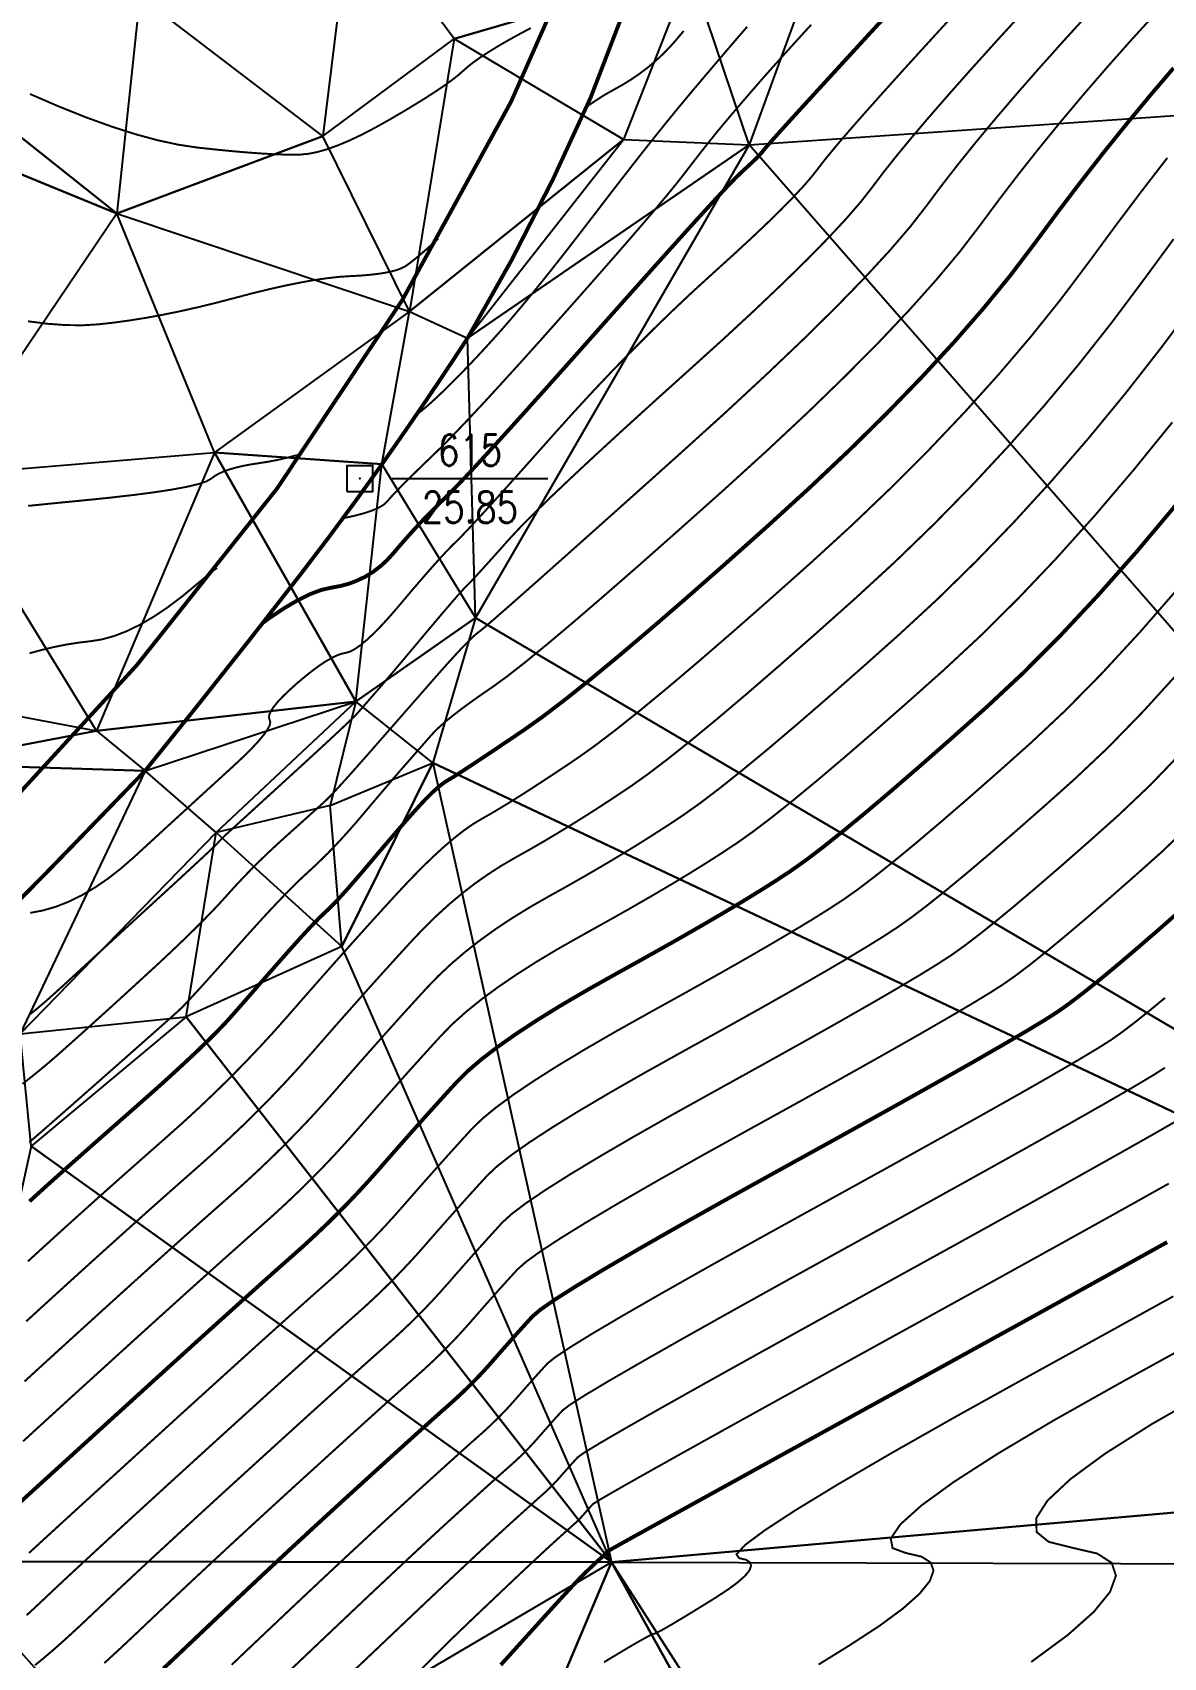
# Model space of a CAD drawing. Extents: x 1060 to 1934, y 610 to 1562.
# Drawn here: x 1191 to 1234.7, y 727.5 to 790.2 of the extents above; entities that cross this region are included whole.
import ezdxf
from ezdxf.enums import TextEntityAlignment as Align

# ---------------------------------------------------------------- set-up
doc = ezdxf.new("R2010")
doc.units = 0
doc.header["$LTSCALE"] = 0.5
doc.header["$PDSIZE"] = 0.2
doc.linetypes.add('X3', pattern=[5, 4, -1])
doc.layers.get('0').update_dxf_attribs({"linetype": 'CONTINUOUS'})
for name, color, linetype in [('DGX', 2, 'CONTINUOUS'), ('DLSS', 4, 'CONTINUOUS'), ('KZD', 1, 'CONTINUOUS'), ('SJW', 1, 'CONTINUOUS'), ('ZDH', 1, 'CONTINUOUS')]:
    doc.layers.add(name, color=color, linetype=linetype)
doc.styles.add('HZ', font='rs.shx', dxfattribs={"width": 0.8, "bigfont": 'hztxt.shx'})

# ---------------------------------------------------------------- blocks, each defined once
blk = doc.blocks.new('gc115')
blk.add_lwpolyline([(-1, -1), (1, -1), (1, 1), (-1, 1)], close=True)
blk.add_point((0, 0))

msp = doc.modelspace()

# ---------------------------------------------------------------- linework, layer by layer
at = {"layer": 'DGX', "linetype": 'Continuous', "const_width": 0.075, "flags": 128}
for points, elevation in [([(1226.678, 790.992), (1225.61, 789.827), (1224.656, 788.779), (1223.817, 787.848), (1223.091, 787.033), (1222.48, 786.335), (1221.984, 785.754), (1221.601, 785.289), (1221.333, 784.94), (1221.086, 784.624), (1220.768, 784.257), (1220.378, 783.838), (1219.916, 783.367), (1219.383, 782.845), (1218.778, 782.271), (1218.101, 781.645), (1217.353, 780.968), (1216.569, 780.254), (1215.787, 779.519), (1215.006, 778.763), (1214.226, 777.985), (1213.447, 777.186), (1212.669, 776.365), (1211.893, 775.523), (1211.117, 774.659), (1210.38, 773.83), (1209.72, 773.091), (1209.137, 772.441), (1208.629, 771.881), (1208.199, 771.411), (1207.844, 771.031), (1207.567, 770.741), (1207.365, 770.54), (1207.189, 770.367), (1206.987, 770.156), (1206.758, 769.91), (1206.502, 769.627), (1206.221, 769.307), (1205.913, 768.951), (1205.578, 768.559), (1205.217, 768.13), (1204.857, 767.71), (1204.525, 767.343), (1204.219, 767.029), (1203.942, 766.768), (1203.692, 766.56), (1203.469, 766.406), (1203.274, 766.305), (1203.106, 766.258), (1202.942, 766.221), (1202.758, 766.152), (1202.554, 766.052), (1202.33, 765.92), (1202.086, 765.757), (1201.821, 765.562), (1201.537, 765.336), (1201.232, 765.078), (1200.94, 764.816), (1200.694, 764.579), (1200.495, 764.367), (1200.341, 764.179), (1200.234, 764.016), (1200.172, 763.877), (1200.157, 763.763), (1200.187, 763.673), (1200.211, 763.577), (1200.175, 763.442), (1200.08, 763.268), (1199.926, 763.057), (1199.712, 762.807), (1199.439, 762.518), (1199.106, 762.191), (1198.713, 761.826), (1198.286, 761.436), (1197.846, 761.034), (1197.395, 760.622), (1196.933, 760.199), (1196.459, 759.764), (1195.973, 759.318), (1195.476, 758.862), (1194.967, 758.394), (1194.454, 757.946), (1193.944, 757.548), (1193.437, 757.202), (1192.933, 756.906), (1192.433, 756.661), (1191.935, 756.467), (1191.441, 756.324), (1190.95, 756.231)], 24.5), ([(1229.229, 790.963), (1228.197, 789.836), (1227.253, 788.789), (1226.396, 787.824), (1225.627, 786.941), (1224.945, 786.138), (1224.35, 785.417), (1223.842, 784.777), (1223.422, 784.219), (1222.981, 783.655), (1222.413, 782.999), (1221.716, 782.251), (1220.892, 781.411), (1219.94, 780.479), (1218.861, 779.454), (1217.653, 778.337), (1216.317, 777.129), (1214.985, 775.929), (1213.786, 774.84), (1212.72, 773.86), (1211.789, 772.991), (1210.99, 772.233), (1210.326, 771.584), (1209.795, 771.046), (1209.397, 770.618), (1209.083, 770.264), (1208.802, 769.949), (1208.553, 769.672), (1208.336, 769.433), (1208.152, 769.232), (1208.001, 769.07), (1207.883, 768.946), (1207.797, 768.861), (1207.71, 768.772), (1207.587, 768.639), (1207.428, 768.461), (1207.234, 768.238), (1207.005, 767.971), (1206.74, 767.66), (1206.439, 767.303), (1206.103, 766.903), (1205.764, 766.498), (1205.455, 766.13), (1205.176, 765.798), (1204.927, 765.503), (1204.708, 765.245), (1204.519, 765.023), (1204.36, 764.838), (1204.231, 764.689), (1204.121, 764.563), (1204.018, 764.445), (1203.923, 764.335), (1203.834, 764.234), (1203.753, 764.141), (1203.679, 764.057), (1203.612, 763.981), (1203.552, 763.913), (1203.464, 763.82), (1203.311, 763.671), (1203.094, 763.464), (1202.813, 763.199), (1202.467, 762.878), (1202.056, 762.499), (1201.582, 762.063), (1201.043, 761.57), (1200.504, 761.077), (1200.03, 760.645), (1199.622, 760.272), (1199.279, 759.959), (1199, 759.705), (1198.787, 759.511), (1198.639, 759.376), (1198.556, 759.301), (1198.506, 759.256), (1198.458, 759.211), (1198.41, 759.165), (1198.364, 759.12), (1198.319, 759.074), (1198.275, 759.028), (1198.232, 758.982), (1198.191, 758.935), (1198.118, 758.861), (1197.983, 758.729), (1197.784, 758.541), (1197.522, 758.296), (1197.197, 757.995), (1196.809, 757.636), (1196.358, 757.221), (1195.844, 756.75), (1195.31, 756.261), (1194.801, 755.794), (1194.316, 755.349), (1193.855, 754.926), (1193.418, 754.525), (1193.006, 754.146), (1192.618, 753.79), (1192.254, 753.455), (1191.92, 753.151), (1191.623, 752.886), (1191.363, 752.661), (1191.14, 752.476), (1190.953, 752.33)], 24), ([(1231.779, 790.934), (1230.785, 789.844), (1229.85, 788.799), (1228.976, 787.8), (1228.162, 786.848), (1227.409, 785.941), (1226.716, 785.081), (1226.083, 784.266), (1225.511, 783.498), (1224.887, 782.696), (1224.101, 781.781), (1223.153, 780.753), (1222.043, 779.611), (1220.771, 778.357), (1219.336, 776.99), (1217.74, 775.509), (1215.98, 773.916), (1214.25, 772.365), (1212.737, 771.013), (1211.443, 769.859), (1210.368, 768.904), (1209.511, 768.147), (1208.873, 767.588), (1208.453, 767.228), (1208.252, 767.067), (1208.142, 766.981), (1207.996, 766.849), (1207.814, 766.67), (1207.595, 766.444), (1207.34, 766.171), (1207.049, 765.851), (1206.722, 765.484), (1206.359, 765.071), (1205.984, 764.641), (1205.622, 764.228), (1205.274, 763.83), (1204.939, 763.447), (1204.617, 763.08), (1204.309, 762.729), (1204.014, 762.392), (1203.732, 762.072), (1203.469, 761.774), (1203.231, 761.507), (1203.017, 761.269), (1202.828, 761.062), (1202.663, 760.884), (1202.523, 760.737), (1202.407, 760.62), (1202.316, 760.533), (1202.223, 760.448), (1202.101, 760.338), (1201.951, 760.203), (1201.772, 760.042), (1201.565, 759.855), (1201.329, 759.644), (1201.065, 759.407), (1200.771, 759.144), (1200.468, 758.868), (1200.171, 758.592), (1199.881, 758.314), (1199.599, 758.036), (1199.324, 757.756), (1199.056, 757.475), (1198.795, 757.194), (1198.541, 756.911), (1198.273, 756.615), (1197.97, 756.293), (1197.63, 755.945), (1197.254, 755.571), (1196.843, 755.17), (1196.396, 754.744), (1195.913, 754.291), (1195.394, 753.813), (1194.872, 753.334), (1194.377, 752.883), (1193.911, 752.459), (1193.472, 752.062), (1193.062, 751.692), (1192.68, 751.349), (1192.326, 751.033), (1192, 750.744), (1191.681, 750.468), (1191.351, 750.191), (1191.008, 749.913), (1190.653, 749.634)], 23.5), ([(1234.33, 790.906), (1233.372, 789.852), (1232.447, 788.809), (1231.556, 787.777), (1230.698, 786.755), (1229.873, 785.744), (1229.082, 784.744), (1228.324, 783.755), (1227.599, 782.777), (1226.825, 781.765), (1225.917, 780.676), (1224.876, 779.51), (1223.702, 778.267), (1222.395, 776.947), (1220.954, 775.549), (1219.38, 774.075), (1217.674, 772.523), (1215.983, 771.014), (1214.458, 769.664), (1213.097, 768.476), (1211.903, 767.448), (1210.873, 766.58), (1210.009, 765.874), (1209.31, 765.328), (1208.777, 764.942), (1208.346, 764.646), (1207.954, 764.369), (1207.602, 764.111), (1207.289, 763.871), (1207.015, 763.65), (1206.781, 763.448), (1206.586, 763.265), (1206.431, 763.1), (1206.296, 762.945), (1206.163, 762.793), (1206.031, 762.642), (1205.901, 762.494), (1205.772, 762.347), (1205.645, 762.203), (1205.52, 762.06), (1205.396, 761.919), (1205.263, 761.767), (1205.111, 761.591), (1204.938, 761.391), (1204.746, 761.166), (1204.535, 760.917), (1204.303, 760.645), (1204.052, 760.348), (1203.781, 760.026), (1203.503, 759.7), (1203.23, 759.389), (1202.961, 759.092), (1202.698, 758.81), (1202.439, 758.543), (1202.186, 758.291), (1201.937, 758.053), (1201.694, 757.829), (1201.439, 757.595), (1201.157, 757.322), (1200.847, 757.011), (1200.511, 756.662), (1200.147, 756.276), (1199.756, 755.851), (1199.338, 755.388), (1198.892, 754.888), (1198.456, 754.395), (1198.066, 753.958), (1197.723, 753.576), (1197.426, 753.248), (1197.176, 752.976), (1196.972, 752.758), (1196.815, 752.595), (1196.703, 752.487), (1196.579, 752.374), (1196.381, 752.197), (1196.11, 751.956), (1195.766, 751.651), (1195.349, 751.282), (1194.859, 750.848), (1194.296, 750.351), (1193.659, 749.789), (1193.026, 749.231), (1192.473, 748.744), (1192.001, 748.329), (1191.608, 747.985), (1191.296, 747.713), (1191.065, 747.513), (1190.913, 747.384)], 23), ([(1210.256, 790.359), (1209.79, 790.111), (1209.364, 789.875), (1208.979, 789.651), (1208.634, 789.439), (1208.329, 789.24), (1208.064, 789.054), (1207.84, 788.879), (1207.656, 788.717), (1207.467, 788.551), (1207.23, 788.364), (1206.944, 788.157), (1206.61, 787.929), (1206.226, 787.681), (1205.794, 787.412), (1205.312, 787.122), (1204.782, 786.812), (1204.244, 786.511), (1203.739, 786.248), (1203.267, 786.024), (1202.827, 785.838), (1202.42, 785.691), (1202.047, 785.583), (1201.706, 785.513), (1201.397, 785.481), (1201.08, 785.475), (1200.711, 785.48), (1200.29, 785.496), (1199.817, 785.524), (1199.293, 785.563), (1198.717, 785.613), (1198.09, 785.675), (1197.411, 785.748), (1196.674, 785.858), (1195.875, 786.03), (1195.014, 786.263), (1194.089, 786.559), (1193.102, 786.916), (1192.052, 787.335), (1190.94, 787.816)], 27), ([(1221.066, 790.486), (1220.51, 789.876), (1220.031, 789.347), (1219.628, 788.899), (1219.3, 788.532), (1219.049, 788.246), (1218.841, 788.005), (1218.642, 787.775), (1218.452, 787.554), (1218.271, 787.342), (1218.099, 787.141), (1217.937, 786.949), (1217.783, 786.767), (1217.639, 786.595), (1217.493, 786.419), (1217.335, 786.226), (1217.166, 786.015), (1216.985, 785.787), (1216.792, 785.542), (1216.588, 785.279), (1216.372, 784.999), (1216.144, 784.702), (1215.867, 784.351), (1215.506, 783.909), (1215.06, 783.376), (1214.529, 782.753), (1213.913, 782.04), (1213.212, 781.236), (1212.426, 780.342), (1211.555, 779.357), (1210.677, 778.37), (1209.87, 777.471), (1209.132, 776.658), (1208.466, 775.932), (1207.869, 775.294), (1207.343, 774.742), (1206.888, 774.278), (1206.502, 773.9), (1206.168, 773.579), (1205.865, 773.285), (1205.593, 773.018), (1205.352, 772.778), (1205.143, 772.564), (1204.965, 772.378), (1204.818, 772.218), (1204.702, 772.085), (1204.572, 771.967), (1204.385, 771.856), (1204.138, 771.749), (1203.834, 771.647), (1203.471, 771.551), (1203.049, 771.46), (1203.012, 771.454)], 25.5), ([(1218.601, 790.413), (1218.149, 789.888), (1217.719, 789.386), (1217.311, 788.907), (1216.924, 788.451), (1216.559, 788.019), (1216.215, 787.609), (1215.869, 787.191), (1215.494, 786.732), (1215.092, 786.231), (1214.661, 785.689), (1214.203, 785.105), (1213.717, 784.481), (1213.203, 783.815), (1212.661, 783.108), (1212.119, 782.403), (1211.607, 781.743), (1211.124, 781.129), (1210.669, 780.559), (1210.243, 780.035), (1209.847, 779.557), (1209.479, 779.123), (1209.141, 778.735), (1208.82, 778.376), (1208.503, 778.028), (1208.193, 777.693), (1207.887, 777.37), (1207.587, 777.059), (1207.293, 776.76), (1207.003, 776.473), (1206.719, 776.199), (1206.45, 775.947), (1206.203, 775.73), (1205.979, 775.548), (1205.846, 775.45)], 26), ([(1216.15, 790.246), (1215.885, 789.93), (1215.626, 789.636), (1215.352, 789.355), (1215.064, 789.088), (1214.762, 788.834), (1214.445, 788.594), (1214.114, 788.368), (1213.769, 788.155), (1213.409, 787.956), (1213.018, 787.731), (1212.578, 787.441), (1212.404, 787.313)], 26.5), ([(1234.802, 785.351), (1233.814, 784.072), (1232.806, 782.733), (1231.777, 781.334), (1230.7, 779.903), (1229.548, 778.467), (1228.321, 777.025), (1227.019, 775.578), (1225.642, 774.126), (1224.19, 772.669), (1222.662, 771.206), (1221.06, 769.738), (1219.484, 768.334), (1218.037, 767.062), (1216.718, 765.921), (1215.528, 764.912), (1214.466, 764.036), (1213.532, 763.291), (1212.727, 762.678), (1212.05, 762.197), (1211.456, 761.798), (1210.899, 761.429), (1210.381, 761.09), (1209.9, 760.781), (1209.457, 760.503), (1209.051, 760.256), (1208.683, 760.039), (1208.353, 759.852), (1208.029, 759.657), (1207.681, 759.414), (1207.309, 759.123), (1206.912, 758.785), (1206.49, 758.399), (1206.044, 757.966), (1205.574, 757.484), (1205.079, 756.956), (1204.57, 756.399), (1204.059, 755.836), (1203.544, 755.265), (1203.027, 754.687), (1202.507, 754.102), (1201.983, 753.51), (1201.457, 752.91), (1200.928, 752.303), (1200.39, 751.695), (1199.838, 751.093), (1199.271, 750.496), (1198.69, 749.904), (1198.095, 749.318), (1197.486, 748.738), (1196.862, 748.163), (1196.223, 747.593), (1195.588, 747.034), (1194.974, 746.491), (1194.38, 745.965), (1193.806, 745.454), (1193.253, 744.959), (1192.721, 744.481), (1192.209, 744.019), (1191.718, 743.573), (1191.263, 743.158), (1190.861, 742.789)], 22), ([(1235.047, 782.222), (1233.865, 780.613), (1232.637, 778.972), (1231.364, 777.362), (1230.044, 775.783), (1228.677, 774.234), (1227.265, 772.716), (1225.807, 771.228), (1224.303, 769.772), (1222.753, 768.346), (1221.242, 766.999), (1219.853, 765.778), (1218.588, 764.684), (1217.446, 763.716), (1216.427, 762.875), (1215.532, 762.161), (1214.759, 761.573), (1214.11, 761.112), (1213.526, 760.721), (1212.949, 760.343), (1212.381, 759.979), (1211.82, 759.628), (1211.266, 759.291), (1210.721, 758.967), (1210.183, 758.657), (1209.653, 758.36), (1209.13, 758.056), (1208.614, 757.724), (1208.104, 757.365), (1207.602, 756.977), (1207.106, 756.561), (1206.618, 756.117), (1206.136, 755.645), (1205.661, 755.145), (1205.188, 754.628), (1204.713, 754.104), (1204.234, 753.574), (1203.753, 753.036), (1203.269, 752.492), (1202.783, 751.942), (1202.294, 751.384), (1201.802, 750.82), (1201.302, 750.254), (1200.788, 749.694), (1200.261, 749.139), (1199.721, 748.589), (1199.168, 748.045), (1198.601, 747.505), (1198.021, 746.97), (1197.428, 746.44), (1196.819, 745.905), (1196.194, 745.351), (1195.553, 744.781), (1194.896, 744.193), (1194.222, 743.587), (1193.531, 742.964), (1192.824, 742.324), (1192.101, 741.666), (1191.409, 741.035), (1190.796, 740.474)], 21.5), ([(1206.689, 782.235), (1206.538, 782.098), (1206.135, 781.742), (1205.81, 781.467), (1205.564, 781.272), (1205.395, 781.157), (1205.248, 781.085), (1205.068, 781.021), (1204.855, 780.964), (1204.609, 780.915), (1204.329, 780.873), (1204.016, 780.838), (1203.67, 780.81), (1203.291, 780.79), (1202.874, 780.763), (1202.417, 780.713), (1201.92, 780.641), (1201.382, 780.546), (1200.803, 780.429), (1200.183, 780.29), (1199.523, 780.129), (1198.823, 779.945), (1198.11, 779.759), (1197.414, 779.59), (1196.735, 779.437), (1196.073, 779.302), (1195.427, 779.184), (1194.798, 779.083), (1194.185, 778.999), (1193.589, 778.932), (1192.979, 778.895), (1192.322, 778.902), (1191.618, 778.953), (1190.867, 779.047)], 26.5), ([(1235.954, 779.892), (1234.575, 778.041), (1233.179, 776.257), (1231.766, 774.54), (1230.336, 772.889), (1228.889, 771.305), (1227.425, 769.788), (1225.944, 768.337), (1224.446, 766.953), (1222.999, 765.663), (1221.67, 764.495), (1220.458, 763.447), (1219.365, 762.52), (1218.389, 761.715), (1217.531, 761.031), (1216.792, 760.468), (1216.17, 760.027), (1215.596, 759.644), (1214.999, 759.258), (1214.381, 758.868), (1213.74, 758.475), (1213.076, 758.079), (1212.391, 757.679), (1211.683, 757.275), (1210.952, 756.869), (1210.23, 756.456), (1209.546, 756.035), (1208.9, 755.606), (1208.292, 755.168), (1207.723, 754.723), (1207.191, 754.268), (1206.698, 753.806), (1206.243, 753.335), (1205.806, 752.857), (1205.366, 752.373), (1204.924, 751.882), (1204.479, 751.386), (1204.032, 750.883), (1203.582, 750.373), (1203.13, 749.858), (1202.675, 749.336), (1202.213, 748.814), (1201.738, 748.296), (1201.251, 747.783), (1200.752, 747.275), (1200.241, 746.771), (1199.717, 746.272), (1199.18, 745.778), (1198.632, 745.288), (1198.05, 744.775), (1197.415, 744.212), (1196.727, 743.597), (1195.985, 742.931), (1195.19, 742.215), (1194.341, 741.447), (1193.439, 740.628), (1192.483, 739.759), (1191.554, 738.911), (1190.732, 738.159)], 21), ([(1234.995, 775.153), (1233.489, 773.298), (1231.995, 771.545), (1230.513, 769.895), (1229.043, 768.348), (1227.585, 766.903), (1226.14, 765.561), (1224.756, 764.328), (1223.486, 763.211), (1222.328, 762.21), (1221.283, 761.324), (1220.351, 760.555), (1219.531, 759.901), (1218.824, 759.363), (1218.23, 758.941), (1217.666, 758.567), (1217.049, 758.172), (1216.381, 757.757), (1215.66, 757.322), (1214.886, 756.866), (1214.06, 756.39), (1213.182, 755.894), (1212.252, 755.377), (1211.33, 754.856), (1210.478, 754.346), (1209.696, 753.847), (1208.982, 753.36), (1208.339, 752.884), (1207.765, 752.42), (1207.26, 751.967), (1206.825, 751.525), (1206.424, 751.086), (1206.02, 750.641), (1205.614, 750.191), (1205.206, 749.735), (1204.795, 749.273), (1204.382, 748.805), (1203.967, 748.332), (1203.549, 747.853), (1203.124, 747.373), (1202.689, 746.898), (1202.242, 746.427), (1201.783, 745.96), (1201.313, 745.497), (1200.832, 745.039), (1200.34, 744.585), (1199.836, 744.136), (1199.281, 743.646), (1198.636, 743.072), (1197.901, 742.413), (1197.075, 741.67), (1196.158, 740.842), (1195.151, 739.93), (1194.054, 738.933), (1192.866, 737.852), (1191.702, 736.79), (1190.675, 735.85)], 20.5), ([(1201.431, 773.941), (1201.28, 773.897), (1200.886, 773.793), (1200.505, 773.705), (1200.138, 773.634), (1199.785, 773.578), (1199.452, 773.527), (1199.148, 773.469), (1198.873, 773.404), (1198.626, 773.333), (1198.408, 773.254), (1198.218, 773.169), (1198.058, 773.076), (1197.925, 772.977), (1197.743, 772.874), (1197.434, 772.77), (1196.996, 772.666), (1196.431, 772.56), (1195.738, 772.454), (1194.918, 772.347), (1193.969, 772.239), (1192.893, 772.13), (1191.817, 772.025), (1190.87, 771.929)], 26), ([(1198.157, 769.538), (1197.991, 769.416), (1197.402, 768.93), (1196.822, 768.446), (1196.259, 768.021), (1195.715, 767.655), (1195.189, 767.348), (1194.681, 767.099), (1194.191, 766.91), (1193.72, 766.779), (1193.267, 766.707), (1192.818, 766.655), (1192.359, 766.582), (1191.891, 766.49), (1191.413, 766.377), (1190.925, 766.245)], 25.5), ([(1235.312, 768.856), (1233.76, 767.074), (1232.278, 765.467), (1230.867, 764.034), (1229.526, 762.776), (1228.271, 761.657), (1227.119, 760.644), (1226.068, 759.736), (1225.12, 758.932), (1224.274, 758.234), (1223.53, 757.641), (1222.889, 757.153), (1222.35, 756.77), (1221.806, 756.413), (1221.149, 756.001), (1220.38, 755.535), (1219.499, 755.015), (1218.506, 754.441), (1217.4, 753.813), (1216.182, 753.13), (1214.852, 752.394), (1213.531, 751.655), (1212.343, 750.967), (1211.287, 750.33), (1210.363, 749.744), (1209.571, 749.208), (1208.912, 748.723), (1208.384, 748.288), (1207.989, 747.905), (1207.659, 747.544), (1207.328, 747.178), (1206.994, 746.808), (1206.658, 746.433), (1206.321, 746.053), (1205.981, 745.669), (1205.64, 745.28), (1205.296, 744.886), (1204.947, 744.492), (1204.589, 744.101), (1204.222, 743.714), (1203.845, 743.33), (1203.459, 742.95), (1203.063, 742.573), (1202.658, 742.2), (1202.244, 741.831), (1201.773, 741.414), (1201.198, 740.901), (1200.517, 740.291), (1199.732, 739.583), (1198.843, 738.779), (1197.849, 737.877), (1196.75, 736.879), (1195.546, 735.783), (1194.356, 734.698), (1193.297, 733.732), (1192.369, 732.884), (1191.572, 732.154), (1190.906, 731.543)], 19.5), ([(1235.384, 765.664), (1233.896, 764.027), (1232.508, 762.6), (1231.219, 761.384), (1230.029, 760.322), (1228.935, 759.361), (1227.938, 758.499), (1227.038, 757.736), (1226.236, 757.074), (1225.53, 756.511), (1224.922, 756.048), (1224.41, 755.685), (1223.876, 755.336), (1223.199, 754.916), (1222.38, 754.424), (1221.419, 753.862), (1220.316, 753.229), (1219.07, 752.524), (1217.682, 751.749), (1216.151, 750.902), (1214.631, 750.055), (1213.275, 749.278), (1212.082, 748.572), (1211.053, 747.936), (1210.187, 747.37), (1209.485, 746.874), (1208.946, 746.449), (1208.571, 746.094), (1208.277, 745.773), (1207.981, 745.447), (1207.684, 745.117), (1207.384, 744.782), (1207.083, 744.444), (1206.781, 744.101), (1206.476, 743.754), (1206.17, 743.403), (1205.859, 743.051), (1205.539, 742.703), (1205.212, 742.357), (1204.876, 742.015), (1204.531, 741.676), (1204.179, 741.34), (1203.818, 741.008), (1203.449, 740.678), (1203.029, 740.307), (1202.515, 739.849), (1201.909, 739.305), (1201.209, 738.674), (1200.415, 737.957), (1199.529, 737.153), (1198.549, 736.263), (1197.476, 735.286), (1196.403, 734.307), (1195.423, 733.411), (1194.536, 732.599), (1193.742, 731.869), (1193.042, 731.222), (1192.435, 730.659), (1191.921, 730.179), (1191.5, 729.781), (1191.141, 729.443), (1190.811, 729.14)], 19), ([(1235.514, 762.586), (1234.149, 761.166), (1232.912, 759.991), (1231.786, 758.987), (1230.751, 758.077), (1229.808, 757.262), (1228.957, 756.54), (1228.198, 755.914), (1227.53, 755.381), (1226.954, 754.943), (1226.47, 754.599), (1225.946, 754.259), (1225.249, 753.83), (1224.38, 753.314), (1223.339, 752.709), (1222.126, 752.016), (1220.74, 751.236), (1219.181, 750.367), (1217.451, 749.41), (1215.732, 748.455), (1214.207, 747.589), (1212.878, 746.813), (1211.743, 746.127), (1210.803, 745.532), (1210.059, 745.026), (1209.509, 744.61), (1209.153, 744.284), (1208.895, 744.001), (1208.635, 743.715), (1208.374, 743.425), (1208.111, 743.131), (1207.846, 742.834), (1207.58, 742.533), (1207.313, 742.228), (1207.044, 741.92), (1206.77, 741.611), (1206.49, 741.304), (1206.202, 741.001), (1205.907, 740.7), (1205.604, 740.403), (1205.294, 740.108), (1204.977, 739.815), (1204.653, 739.526), (1204.284, 739.2), (1203.833, 738.797), (1203.3, 738.319), (1202.685, 737.765), (1201.988, 737.135), (1201.209, 736.429), (1200.348, 735.646), (1199.406, 734.788), (1198.449, 733.916), (1197.549, 733.091), (1196.703, 732.314), (1195.913, 731.584), (1195.178, 730.902), (1194.498, 730.268), (1193.874, 729.682), (1193.305, 729.143), (1192.785, 728.654), (1192.308, 728.216), (1191.873, 727.83), (1191.481, 727.495), (1191.132, 727.211)], 18.5), ([(1235.79, 759.731), (1234.606, 758.599), (1233.543, 757.652), (1232.567, 756.794), (1231.678, 756.025), (1230.875, 755.345), (1230.159, 754.753), (1229.53, 754.251), (1228.987, 753.838), (1228.53, 753.514), (1228.016, 753.182), (1227.299, 752.745), (1226.38, 752.203), (1225.259, 751.556), (1223.935, 750.804), (1222.409, 749.947), (1220.681, 748.985), (1218.751, 747.919), (1216.832, 746.854), (1215.14, 745.9), (1213.673, 745.054), (1212.433, 744.319), (1211.42, 743.693), (1210.632, 743.177), (1210.071, 742.771), (1209.735, 742.474), (1209.513, 742.23), (1209.289, 741.984), (1209.063, 741.734), (1208.837, 741.48), (1208.609, 741.224), (1208.38, 740.965), (1208.149, 740.702), (1207.917, 740.436), (1207.682, 740.17), (1207.44, 739.906), (1207.192, 739.645), (1206.937, 739.386), (1206.677, 739.129), (1206.41, 738.875), (1206.137, 738.623), (1205.857, 738.373), (1205.539, 738.092), (1205.15, 737.746), (1204.691, 737.334), (1204.161, 736.856), (1203.561, 736.313), (1202.889, 735.704), (1202.148, 735.03), (1201.335, 734.291), (1200.496, 733.524), (1199.674, 732.77), (1198.87, 732.029), (1198.083, 731.299), (1197.314, 730.582), (1196.562, 729.878), (1195.827, 729.185), (1195.11, 728.505), (1194.43, 727.865), (1193.808, 727.294)], 18), ([(1234.712, 752.953), (1234.083, 752.433), (1233.529, 751.991), (1233.052, 751.628), (1232.65, 751.343), (1232.156, 751.028), (1231.399, 750.574), (1230.38, 749.981), (1229.099, 749.249), (1227.555, 748.379), (1225.749, 747.37), (1223.681, 746.222), (1221.35, 744.935), (1219.033, 743.654), (1217.004, 742.521), (1215.265, 741.537), (1213.814, 740.703), (1212.652, 740.017), (1211.779, 739.48), (1211.195, 739.092), (1210.9, 738.853), (1210.748, 738.688), (1210.596, 738.52), (1210.443, 738.351), (1210.289, 738.179), (1210.134, 738.005), (1209.979, 737.828), (1209.822, 737.65), (1209.665, 737.469), (1209.505, 737.289), (1209.341, 737.109), (1209.172, 736.932), (1208.999, 736.756), (1208.822, 736.582), (1208.641, 736.409), (1208.455, 736.238), (1208.265, 736.068), (1208.049, 735.878), (1207.785, 735.642), (1207.474, 735.362), (1207.114, 735.038), (1206.706, 734.669), (1206.25, 734.256), (1205.746, 733.798), (1205.194, 733.295), (1204.589, 732.742), (1203.926, 732.129), (1203.204, 731.459), (1202.424, 730.73), (1201.585, 729.942), (1200.688, 729.096), (1199.733, 728.192), (1198.72, 727.229)], 17), ([(1234.71, 750.258), (1234.226, 749.951), (1233.449, 749.488), (1232.38, 748.87), (1231.019, 748.096), (1229.365, 747.166), (1227.419, 746.081), (1225.18, 744.84), (1222.65, 743.443), (1220.133, 742.053), (1217.937, 740.832), (1216.06, 739.779), (1214.504, 738.894), (1213.268, 738.179), (1212.352, 737.632), (1211.757, 737.253), (1211.482, 737.043), (1211.366, 736.917), (1211.25, 736.789), (1211.133, 736.659), (1211.015, 736.528), (1210.897, 736.395), (1210.778, 736.26), (1210.659, 736.124), (1210.538, 735.986), (1210.416, 735.848), (1210.291, 735.711), (1210.162, 735.576), (1210.03, 735.441), (1209.895, 735.308), (1209.756, 735.176), (1209.615, 735.045), (1209.47, 734.916), (1209.305, 734.77), (1209.103, 734.59), (1208.865, 734.377), (1208.59, 734.129), (1208.278, 733.847), (1207.93, 733.531), (1207.545, 733.182), (1207.124, 732.798), (1206.636, 732.35), (1206.052, 731.809), (1205.371, 731.174), (1204.594, 730.445), (1203.721, 729.622), (1202.752, 728.706), (1201.686, 727.695), (1200.524, 726.591)], 16.5), ([(1235.499, 748.403), (1234.38, 747.759), (1232.938, 746.943), (1231.175, 745.954), (1229.089, 744.792), (1226.68, 743.458), (1223.95, 741.952), (1221.233, 740.453), (1218.869, 739.142), (1216.856, 738.02), (1215.194, 737.086), (1213.884, 736.34), (1212.926, 735.783), (1212.319, 735.414), (1212.064, 735.233), (1211.984, 735.146), (1211.904, 735.057), (1211.823, 734.968), (1211.742, 734.877), (1211.66, 734.785), (1211.578, 734.692), (1211.495, 734.598), (1211.412, 734.503), (1211.328, 734.407), (1211.241, 734.313), (1211.152, 734.219), (1211.061, 734.126), (1210.968, 734.034), (1210.872, 733.943), (1210.774, 733.853), (1210.674, 733.764), (1210.56, 733.663), (1210.421, 733.539), (1210.256, 733.391), (1210.066, 733.22), (1209.851, 733.025), (1209.61, 732.807), (1209.345, 732.566), (1209.053, 732.3), (1208.698, 731.974), (1208.242, 731.55), (1207.683, 731.026), (1207.021, 730.404), (1206.258, 729.684), (1205.393, 728.864), (1204.426, 727.947), (1203.356, 726.93)], 16), ([(1234.858, 745.79), (1232.985, 744.741), (1230.758, 743.504), (1228.18, 742.077), (1225.249, 740.46), (1222.334, 738.853), (1219.801, 737.453), (1217.651, 736.262), (1215.885, 735.278), (1214.501, 734.502), (1213.499, 733.934), (1212.881, 733.575), (1212.646, 733.423), (1212.602, 733.375), (1212.557, 733.326), (1212.513, 733.276), (1212.468, 733.226), (1212.423, 733.175), (1212.377, 733.124), (1212.332, 733.072), (1212.286, 733.019), (1212.239, 732.967), (1212.191, 732.915), (1212.142, 732.863), (1212.092, 732.811), (1212.04, 732.761), (1211.987, 732.71), (1211.933, 732.661), (1211.878, 732.611), (1211.815, 732.555), (1211.738, 732.487), (1211.647, 732.405), (1211.542, 732.311), (1211.423, 732.203), (1211.291, 732.083), (1211.144, 731.949), (1210.983, 731.803), (1210.787, 731.623), (1210.535, 731.388), (1210.226, 731.099), (1209.861, 730.756), (1209.439, 730.357), (1208.961, 729.905), (1208.427, 729.398), (1207.836, 728.836), (1207.211, 728.235), (1206.574, 727.606), (1205.924, 726.951)], 15.5), ([(1235.031, 741.441), (1232.45, 740.013), (1229.508, 738.391), (1226.601, 736.776), (1224.124, 735.371), (1222.077, 734.175), (1220.459, 733.189), (1219.272, 732.413), (1218.514, 731.846), (1218.187, 731.489), (1218.289, 731.342), (1218.552, 731.281), (1218.707, 731.182), (1218.752, 731.045), (1218.689, 730.871), (1218.517, 730.659), (1218.237, 730.41), (1217.847, 730.123), (1217.349, 729.798), (1216.83, 729.476), (1216.375, 729.197), (1215.986, 728.961), (1215.661, 728.768), (1215.402, 728.618), (1215.208, 728.512), (1215.079, 728.448), (1215.015, 728.428), (1214.958, 728.412), (1214.848, 728.361), (1214.685, 728.275), (1214.469, 728.155), (1214.201, 728.001), (1213.88, 727.812), (1213.507, 727.588), (1213.081, 727.33)], 14.5), ([(1235.609, 739.545), (1232.974, 738.093), (1230.399, 736.643), (1228.265, 735.373), (1226.572, 734.284), (1225.32, 733.375), (1224.508, 732.646), (1224.137, 732.098), (1224.208, 731.729), (1224.719, 731.541), (1225.326, 731.4), (1225.681, 731.172), (1225.786, 730.857), (1225.641, 730.456), (1225.245, 729.967), (1224.598, 729.392), (1223.7, 728.73), (1222.552, 727.982), (1221.354, 727.239)], 14), ([(1236.441, 737.794), (1234.198, 736.51), (1232.406, 735.376), (1231.067, 734.393), (1230.18, 733.561), (1229.744, 732.88), (1229.761, 732.349), (1230.229, 731.97), (1231.149, 731.741), (1232.099, 731.52), (1232.656, 731.162), (1232.821, 730.669), (1232.593, 730.04), (1231.972, 729.275), (1230.959, 728.375), (1229.553, 727.338)], 13.5)]:
    msp.add_lwpolyline(points, dxfattribs=dict(at, elevation=elevation))
at = {"layer": 'DGX', "color": 3, "linetype": 'Continuous', "const_width": 0.15, "flags": 128}
for points, elevation in [([(1224.128, 791.021), (1223.023, 789.819), (1222.06, 788.77), (1221.237, 787.872), (1220.556, 787.126), (1220.016, 786.532), (1219.618, 786.09), (1219.36, 785.8), (1219.244, 785.661), (1219.191, 785.593), (1219.123, 785.514), (1219.039, 785.424), (1218.94, 785.323), (1218.825, 785.211), (1218.695, 785.087), (1218.549, 784.953), (1218.388, 784.807), (1218.154, 784.579), (1217.788, 784.199), (1217.291, 783.665), (1216.663, 782.978), (1215.904, 782.138), (1215.013, 781.146), (1213.99, 780), (1212.837, 778.701), (1211.678, 777.396), (1210.639, 776.233), (1209.721, 775.211), (1208.923, 774.33), (1208.245, 773.591), (1207.688, 772.993), (1207.251, 772.536), (1206.934, 772.22), (1206.679, 771.973), (1206.426, 771.721), (1206.175, 771.464), (1205.927, 771.202), (1205.682, 770.936), (1205.439, 770.664), (1205.198, 770.388), (1204.96, 770.107), (1204.715, 769.839), (1204.455, 769.599), (1204.179, 769.389), (1203.888, 769.208), (1203.581, 769.056), (1203.259, 768.933), (1202.922, 768.84), (1202.569, 768.776), (1202.185, 768.689), (1201.753, 768.529), (1201.275, 768.294), (1200.749, 767.986), (1200.176, 767.603), (1199.917, 767.412)], 25), ([(1235.044, 788.819), (1234.135, 787.753), (1233.233, 786.662), (1232.337, 785.548), (1231.448, 784.408), (1230.565, 783.244), (1229.688, 782.055), (1228.762, 780.834), (1227.732, 779.571), (1226.598, 778.268), (1225.36, 776.923), (1224.018, 775.536), (1222.572, 774.109), (1221.021, 772.641), (1219.367, 771.131), (1217.727, 769.669), (1216.221, 768.345), (1214.848, 767.158), (1213.609, 766.108), (1212.504, 765.196), (1211.532, 764.421), (1210.694, 763.783), (1209.99, 763.283), (1209.386, 762.875), (1208.849, 762.514), (1208.381, 762.201), (1207.98, 761.935), (1207.647, 761.716), (1207.381, 761.545), (1207.183, 761.42), (1207.053, 761.344), (1206.952, 761.282), (1206.842, 761.204), (1206.722, 761.109), (1206.593, 760.997), (1206.454, 760.869), (1206.306, 760.724), (1206.148, 760.562), (1205.981, 760.383), (1205.801, 760.185), (1205.604, 759.964), (1205.389, 759.721), (1205.157, 759.455), (1204.908, 759.167), (1204.642, 758.856), (1204.359, 758.523), (1204.058, 758.167), (1203.762, 757.817), (1203.489, 757.5), (1203.242, 757.216), (1203.018, 756.965), (1202.819, 756.748), (1202.645, 756.563), (1202.495, 756.412), (1202.369, 756.294), (1202.247, 756.181), (1202.105, 756.043), (1201.946, 755.88), (1201.767, 755.693), (1201.57, 755.482), (1201.354, 755.246), (1201.12, 754.986), (1200.867, 754.702), (1200.605, 754.405), (1200.345, 754.109), (1200.085, 753.814), (1199.826, 753.519), (1199.568, 753.224), (1199.311, 752.93), (1199.055, 752.637), (1198.8, 752.344), (1198.519, 752.031), (1198.182, 751.679), (1197.791, 751.289), (1197.346, 750.858), (1196.846, 750.389), (1196.292, 749.88), (1195.683, 749.332), (1195.019, 748.745), (1194.357, 748.163), (1193.753, 747.631), (1193.206, 747.148), (1192.717, 746.715), (1192.285, 746.332), (1191.911, 745.998), (1191.594, 745.714), (1191.335, 745.479), (1191.118, 745.281), (1190.925, 745.105)], 22.5), ([(1235.211, 772.055), (1233.653, 770.201), (1232.136, 768.485), (1230.661, 766.907), (1229.226, 765.469), (1227.833, 764.168), (1226.514, 762.993), (1225.302, 761.928), (1224.198, 760.973), (1223.202, 760.128), (1222.312, 759.395), (1221.531, 758.771), (1220.857, 758.258), (1220.29, 757.856), (1219.736, 757.49), (1219.099, 757.087), (1218.381, 756.646), (1217.579, 756.169), (1216.696, 755.654), (1215.73, 755.101), (1214.682, 754.512), (1213.552, 753.885), (1212.431, 753.255), (1211.41, 752.657), (1210.491, 752.089), (1209.673, 751.552), (1208.955, 751.046), (1208.338, 750.571), (1207.822, 750.128), (1207.407, 749.715), (1207.042, 749.315), (1206.674, 748.91), (1206.304, 748.499), (1205.932, 748.084), (1205.558, 747.663), (1205.182, 747.237), (1204.803, 746.806), (1204.423, 746.37), (1204.036, 745.933), (1203.639, 745.499), (1203.232, 745.07), (1202.814, 744.645), (1202.386, 744.224), (1201.948, 743.806), (1201.499, 743.393), (1201.04, 742.983), (1200.518, 742.522), (1199.88, 741.953), (1199.126, 741.276), (1198.256, 740.492), (1197.27, 739.601), (1196.168, 738.602), (1194.951, 737.495), (1193.617, 736.281), (1192.31, 735.089), (1191.171, 734.052), (1190.202, 733.169)], 20), ([(1235.301, 756.316), (1234.384, 755.51), (1233.548, 754.788), (1232.794, 754.149), (1232.121, 753.593), (1231.529, 753.121), (1231.019, 752.733), (1230.59, 752.428), (1230.086, 752.105), (1229.349, 751.659), (1228.38, 751.092), (1227.179, 750.402), (1225.745, 749.591), (1224.079, 748.658), (1222.181, 747.603), (1220.05, 746.427), (1217.932, 745.254), (1216.072, 744.21), (1214.469, 743.296), (1213.124, 742.511), (1212.036, 741.855), (1211.206, 741.329), (1210.633, 740.932), (1210.318, 740.664), (1210.131, 740.459), (1209.942, 740.252), (1209.753, 740.042), (1209.563, 739.83), (1209.372, 739.614), (1209.179, 739.397), (1208.986, 739.176), (1208.791, 738.953), (1208.593, 738.729), (1208.39, 738.508), (1208.182, 738.288), (1207.968, 738.071), (1207.749, 737.855), (1207.525, 737.642), (1207.296, 737.43), (1207.061, 737.221), (1206.794, 736.985), (1206.468, 736.694), (1206.082, 736.348), (1205.637, 735.947), (1205.133, 735.491), (1204.57, 734.98), (1203.947, 734.414), (1203.265, 733.793), (1202.543, 733.133), (1201.8, 732.45), (1201.037, 731.744), (1200.254, 731.015), (1199.45, 730.262), (1198.625, 729.487), (1197.78, 728.689), (1196.915, 727.867), (1196.083, 727.08)], 17.5), ([(1234.794, 743.529), (1232.428, 742.215), (1229.68, 740.695), (1226.549, 738.968), (1223.434, 737.252), (1220.733, 735.764), (1218.447, 734.503), (1216.575, 733.47), (1215.117, 732.664), (1214.073, 732.086), (1213.443, 731.735), (1213.228, 731.613), (1213.219, 731.603), (1213.211, 731.594), (1213.203, 731.585), (1213.194, 731.575), (1213.186, 731.566), (1213.177, 731.556), (1213.168, 731.546), (1213.16, 731.536), (1213.151, 731.526), (1213.142, 731.516), (1213.132, 731.506), (1213.123, 731.497), (1213.113, 731.487), (1213.103, 731.477), (1213.093, 731.468), (1213.082, 731.459), (1213.07, 731.448), (1213.056, 731.435), (1213.038, 731.42), (1213.019, 731.402), (1212.996, 731.381), (1212.971, 731.358), (1212.943, 731.333), (1212.912, 731.305), (1212.875, 731.271), (1212.827, 731.227), (1212.769, 731.172), (1212.7, 731.107), (1212.62, 731.031), (1212.529, 730.946), (1212.428, 730.849), (1212.316, 730.743), (1212.129, 730.552), (1211.802, 730.203), (1211.335, 729.696), (1210.729, 729.03), (1209.984, 728.206), (1209.098, 727.224)], 15)]:
    msp.add_lwpolyline(points, dxfattribs=dict(at, elevation=elevation))
at = {"layer": 'DLSS', "linetype": 'X3', "const_width": 0.15, "flags": 128}
msp.add_lwpolyline([(1185.176, 671.328, -0.050437), (1172.952, 668.031, -0.052087), (1160.712, 667.314, -0.025921), (1151.326, 668.231, -0.057906), (1147.24, 669.339, -0.19818), (1140.074, 676.791, -0.197828), (1141.516, 689.588, -0.015347), (1142.696, 691.818, 0.022075), (1143.495, 693.38, 0.044953), (1147.166, 703.287, 0.076543), (1147.491, 705.802, 0.003162), (1147.522, 707.472, 0.116902), (1145.729, 713.64, -0.045927), (1144.13, 719.431, -0.041342), (1143.42, 723.123, -0.115075), (1143.506, 724.473, -0.116619), (1146.329, 729.344, -0.058173), (1157.852, 736.357, 0.008521), (1172.507, 744.304, 0.050625), (1195.058, 765.782, 0.106324), (1215.863, 803.724, -0.072402), (1222.557, 814.799, 0.061923), (1222.792, 815.333, 0.015673), (1223.541, 818.156, 0.001676), (1229.625, 844.775, 0.003186), (1232.764, 859.153, -0.007394), (1234.169, 865.336, -0.058228), (1235.307, 868.411, -0.010535), (1243.839, 884.334, -0.018571), (1245.435, 886.936, -0.008908), (1249.053, 892.168)], format="xyb", dxfattribs=at)
at = {"layer": 'DLSS', "linetype": 'X3', "const_width": 0.15}
msp.add_lwpolyline([(1153.398, 730.682, -0.004265), (1164.966, 737.237, 0.005545), (1173.85, 742.302, 0.021321), (1184.09, 750.284, 0.007724), (1195.386, 761.716, 0.005715), (1201.419, 769.344, 0.010676), (1204.513, 773.532, 0.004649), (1206.148, 775.892, 0.004442), (1207.813, 778.393, 0.030477), (1212.558, 787.664, 0.014143), (1217.928, 802.484, 0.042929), (1220.422, 807.541, -0.052337), (1224.949, 814.26, 0.045921), (1229.118, 829.231, -0.032625), (1230.708, 837.499, -0.036227)], format="xyb", dxfattribs=at)
at = {"layer": 'KZD', "linetype": 'Continuous'}
msp.add_line((1204.91, 772.98), (1210.91, 772.98), dxfattribs=at)
at = {"layer": 'SJW', "linetype": 'Continuous'}
for points in [[(1222.656, 796.78, 26.314), (1218.672, 785.859, 25.137), (1216.396, 792.611, 26.881)], [(1283.802, 790.347, 13.301), (1222.656, 796.78, 26.314), (1218.672, 785.859, 25.137)], [(1203.358, 795.279, 27.698), (1202.241, 786.184, 27.07), (1195.184, 791.591, 27.401)], [(1207.302, 789.939, 27.139), (1203.358, 795.279, 27.698), (1202.241, 786.184, 27.07)], [(1216.396, 792.611, 26.881), (1207.302, 789.939, 27.139), (1203.358, 795.279, 27.698)], [(1216.396, 792.611, 26.881), (1213.836, 786.063, 26.239), (1207.302, 789.939, 27.139)], [(1218.672, 785.859, 25.137), (1216.396, 792.611, 26.881), (1213.836, 786.063, 26.239)], [(1194.285, 783.211, 26.793), (1179.485, 789.277, 26.879), (1183.086, 792.126, 27.041)], [(1195.184, 791.591, 27.401), (1194.285, 783.211, 26.793), (1183.086, 792.126, 27.041)], [(1202.241, 786.184, 27.07), (1195.184, 791.591, 27.401), (1194.285, 783.211, 26.793)], [(1207.302, 789.939, 27.139), (1205.582, 779.426, 26.347), (1202.241, 786.184, 27.07)], [(1213.836, 786.063, 26.239), (1207.302, 789.939, 27.139), (1205.582, 779.426, 26.347)], [(1283.802, 790.347, 13.301), (1262.645, 735.539, 9.72), (1218.672, 785.859, 25.137)], [(1194.285, 783.211, 26.793), (1187.467, 773.107, 26.137), (1179.485, 789.277, 26.879)], [(1205.582, 779.426, 26.347), (1202.241, 786.184, 27.07), (1194.285, 783.211, 26.793)], [(1207.813, 778.393, 26.275), (1213.836, 786.063, 26.239), (1205.582, 779.426, 26.347)], [(1218.672, 785.859, 25.137), (1207.813, 778.393, 26.275), (1213.836, 786.063, 26.239)], [(1218.672, 785.859, 25.137), (1208.118, 767.611, 23.628), (1207.813, 778.393, 26.275)], [(1262.645, 735.539, 9.72), (1218.672, 785.859, 25.137), (1208.118, 767.611, 23.628)], [(1198.056, 773.989, 26.125), (1194.285, 783.211, 26.793), (1187.467, 773.107, 26.137)], [(1205.582, 779.426, 26.347), (1198.056, 773.989, 26.125), (1194.285, 783.211, 26.793)], [(1204.513, 773.532, 25.866), (1205.582, 779.426, 26.347), (1198.056, 773.989, 26.125)], [(1207.813, 778.393, 26.275), (1204.513, 773.532, 25.866), (1205.582, 779.426, 26.347)], [(1208.118, 767.611, 23.628), (1207.813, 778.393, 26.275), (1204.513, 773.532, 25.866)], [(1198.056, 773.989, 26.125), (1193.505, 763.247, 25.181), (1187.467, 773.107, 26.137)], [(1203.506, 764.384, 24.128), (1198.056, 773.989, 26.125), (1193.505, 763.247, 25.181)], [(1203.506, 764.384, 24.128), (1204.513, 773.532, 25.866), (1198.056, 773.989, 26.125)], [(1208.118, 767.611, 23.628), (1203.506, 764.384, 24.128), (1204.513, 773.532, 25.866)], [(1193.505, 763.247, 25.181), (1187.467, 773.107, 26.137), (1187.31, 764.418, 25.461)], [(1208.118, 767.611, 23.628), (1206.471, 762.012, 22.724), (1203.506, 764.384, 24.128)], [(1262.645, 735.539, 9.72), (1208.118, 767.611, 23.628), (1206.471, 762.012, 22.724)], [(1193.505, 763.247, 25.181), (1186.837, 761.979, 25.278), (1187.31, 764.418, 25.461)], [(1203.506, 764.384, 24.128), (1193.505, 763.247, 25.181), (1195.386, 761.716, 25.101)], [(1203.506, 764.384, 24.128), (1198.122, 759.332, 24.098), (1195.386, 761.716, 25.101)], [(1203.506, 764.384, 24.128), (1202.52, 760.367, 23.42), (1198.122, 759.332, 24.098)], [(1206.471, 762.012, 22.724), (1203.506, 764.384, 24.128), (1202.52, 760.367, 23.42)], [(1193.505, 763.247, 25.181), (1195.386, 761.716, 25.101), (1186.837, 761.979, 25.278)], [(1195.386, 761.716, 25.101), (1190.566, 751.57, 23.932), (1186.837, 761.979, 25.278)], [(1198.122, 759.332, 24.098), (1195.386, 761.716, 25.101), (1190.566, 751.57, 23.932)], [(1206.471, 762.012, 22.724), (1202.968, 754.934, 22.057), (1202.52, 760.367, 23.42)], [(1206.471, 762.012, 22.724), (1213.364, 731.189, 14.883), (1202.968, 754.934, 22.057)], [(1262.645, 735.539, 9.72), (1206.471, 762.012, 22.724), (1213.364, 731.189, 14.883)], [(1202.968, 754.934, 22.057), (1202.52, 760.367, 23.42), (1198.122, 759.332, 24.098)], [(1196.96, 752.227, 22.902), (1198.122, 759.332, 24.098), (1190.566, 751.57, 23.932)], [(1202.968, 754.934, 22.057), (1196.96, 752.227, 22.902), (1198.122, 759.332, 24.098)], [(1213.364, 731.189, 14.883), (1202.968, 754.934, 22.057), (1196.96, 752.227, 22.902)], [(1196.96, 752.227, 22.902), (1190.984, 747.23, 22.959), (1190.566, 751.57, 23.932)], [(1213.364, 731.189, 14.883), (1196.96, 752.227, 22.902), (1190.984, 747.23, 22.959)], [(1213.364, 731.189, 14.883), (1190.984, 747.23, 22.959), (1187.461, 731.209, 20.119)], [(1262.645, 735.539, 9.72), (1213.364, 731.189, 14.883), (1262.437, 731.054, 11.849)], [(1213.364, 731.189, 14.883), (1187.461, 731.209, 20.119), (1196.384, 721.202, 16.192)], [(1213.364, 731.189, 14.883), (1207.526, 717.353, 13.815), (1196.384, 721.202, 16.192)], [(1213.364, 731.189, 14.883), (1224.597, 710.903, 12.065), (1207.526, 717.353, 13.815)], [(1213.364, 731.189, 14.883), (1262.437, 731.054, 11.849), (1226.965, 710.012, 11.95)], [(1213.364, 731.189, 14.883), (1226.965, 710.012, 11.95), (1224.597, 710.903, 12.065)]]:
    msp.add_polyline3d(points, close=True, dxfattribs=at)
at = {"layer": 'ZDH', "linetype": 'Continuous'}
for p in [(1207.302, 789.939, 27.139), (1207.302, 789.939, 27.139), (1202.241, 786.184, 27.07), (1213.836, 786.063, 26.239), (1213.836, 786.063, 26.239), (1218.672, 785.859, 25.137), (1218.672, 785.859, 25.137), (1194.285, 783.211, 26.793), (1194.285, 783.211, 26.793), (1205.582, 779.426, 26.347), (1205.582, 779.426, 26.347), (1205.582, 779.426, 26.347), (1207.813, 778.393, 26.275), (1207.813, 778.393, 26.275), (1207.813, 778.393, 26.275), (1198.056, 773.989, 26.125), (1198.056, 773.989, 26.125), (1204.513, 773.532, 25.866), (1204.513, 773.532, 25.866), (1204.513, 773.532, 25.866), (1203.66, 772.98, 25.85), (1203.66, 772.98, 25.85), (1208.118, 767.611, 23.628), (1208.118, 767.611, 23.628), (1203.506, 764.384, 24.128), (1203.506, 764.384, 24.128), (1193.505, 763.247, 25.181), (1193.505, 763.247, 25.181), (1193.505, 763.247, 25.181), (1195.386, 761.716, 25.101), (1195.386, 761.716, 25.101), (1195.386, 761.716, 25.101), (1206.471, 762.012, 22.724), (1206.471, 762.012, 22.724), (1202.52, 760.367, 23.42), (1202.52, 760.367, 23.42), (1198.122, 759.332, 24.098), (1198.122, 759.332, 24.098), (1202.968, 754.934, 22.057), (1202.968, 754.934, 22.057), (1196.96, 752.227, 22.902), (1196.96, 752.227, 22.902), (1213.364, 731.189, 14.883), (1213.364, 731.189, 14.883)]:
    msp.add_point(p, dxfattribs=at)

# ---------------------------------------------------------------- block references
at = {"layer": 'KZD', "linetype": 'Continuous', "xscale": 0.5, "yscale": 0.5}
msp.add_blockref('gc115', (1203.66, 772.98, 25.85), dxfattribs=at)

# ---------------------------------------------------------------- texts
at = {"layer": 'KZD', "linetype": 'Continuous', "style": 'HZ', "width": 0.8}
for s, p in [('615', (1207.91, 774.08)), ('25.85', (1207.91, 771.88))]:
    msp.add_text(s, height=1.2, dxfattribs=at).set_placement(p, align=Align.MIDDLE)

doc.saveas('drawing.dxf')
